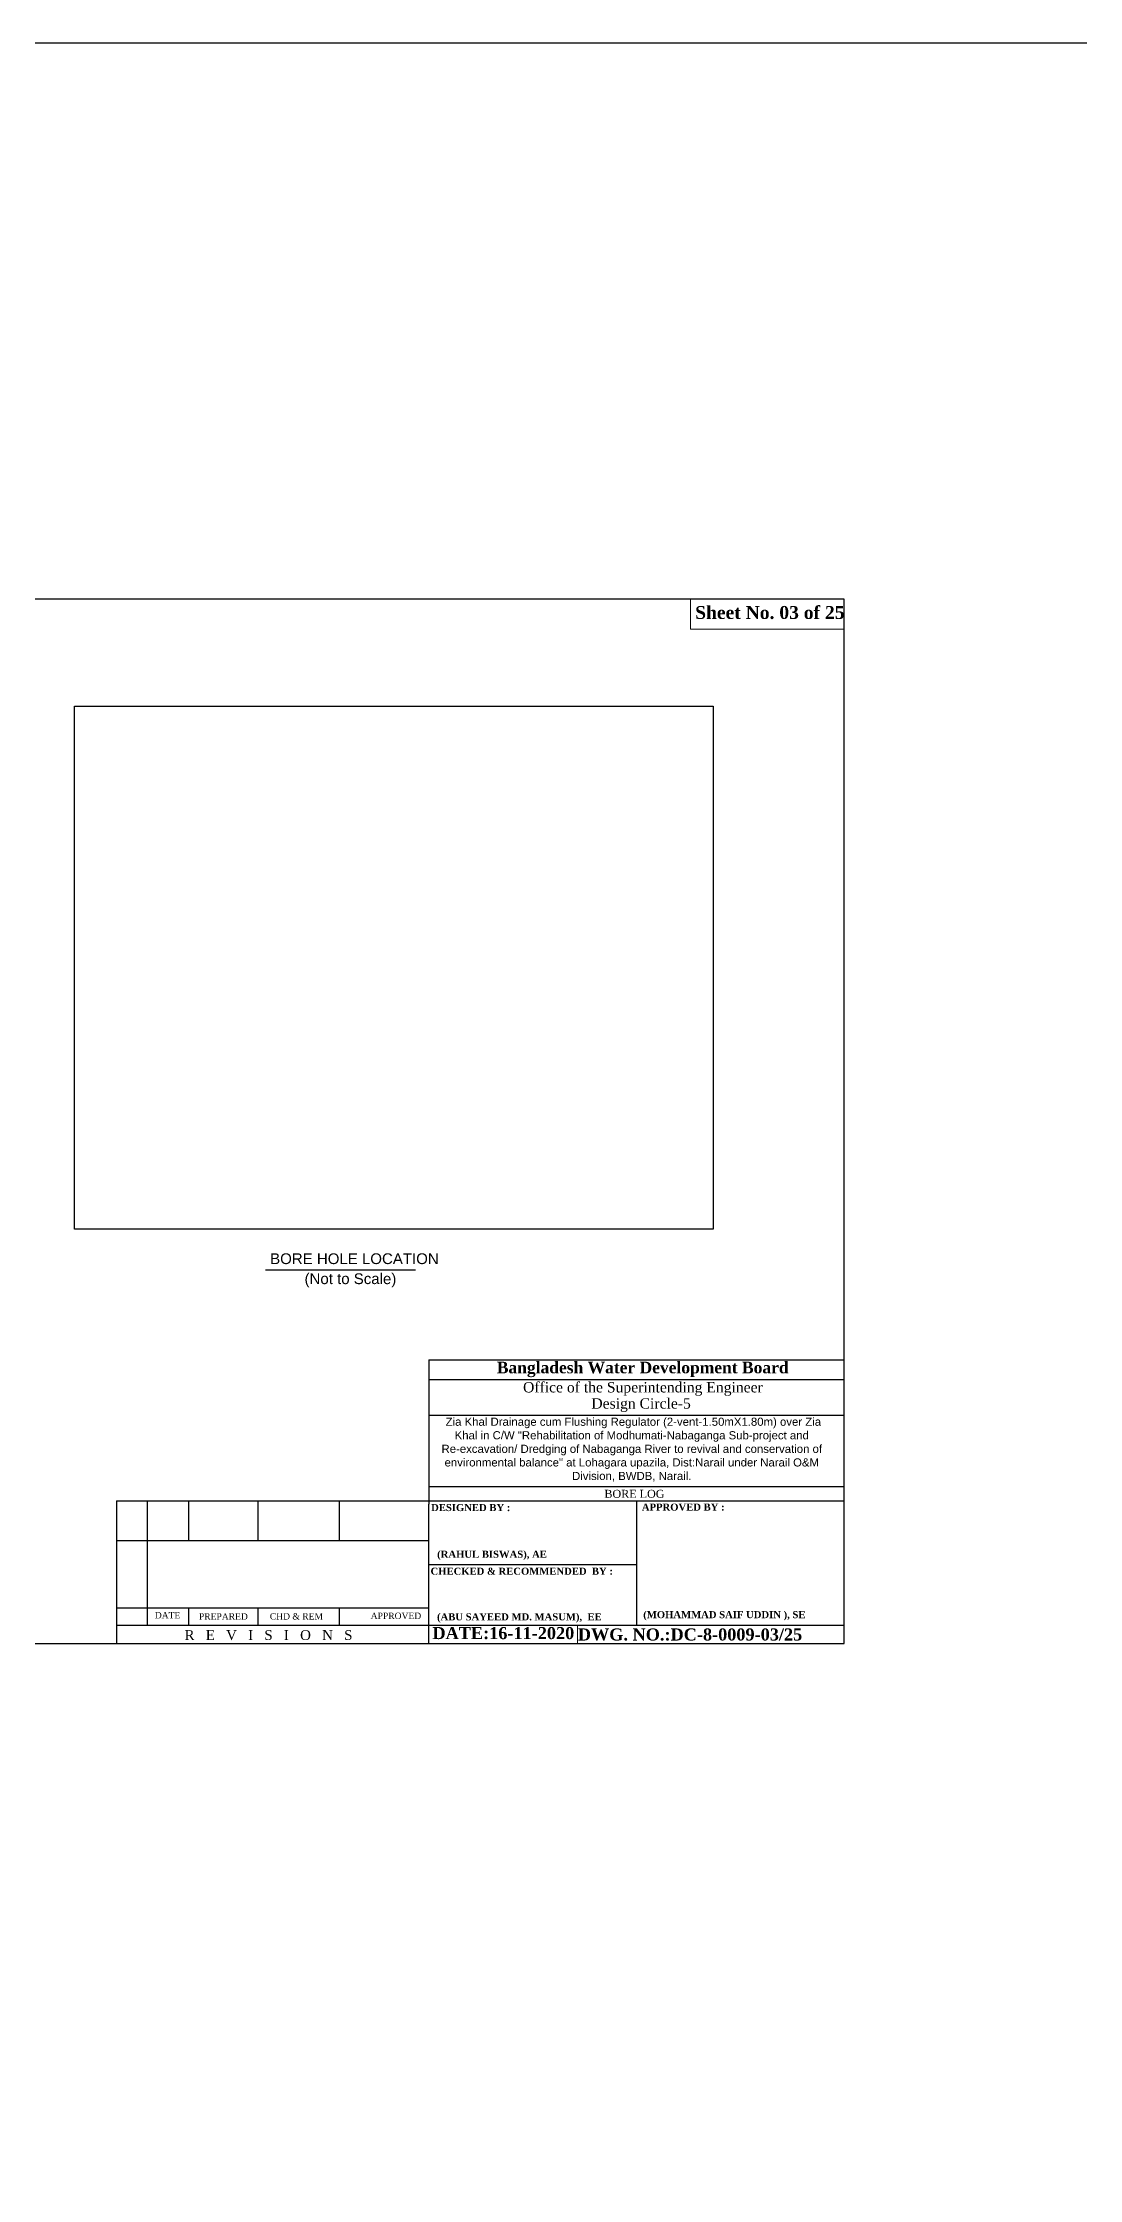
# Model space of a CAD drawing. Extents: x -358915 to 1258323, y -1585493 to -305611.
# Drawn here: x -32450 to 12112, y -1493592 to -1401691 of the extents above; entities that cross this region are included whole.
import ezdxf

# ---------------------------------------------------------------- set-up
doc = ezdxf.new("R2010")
doc.units = 0
doc.header["$LTSCALE"] = 300
doc.header["$MEASUREMENT"] = 0
doc.layers.add('Left Bank Profile', color=7, linetype='CONTINUOUS', lineweight=25)
doc.layers.add('LINE', color=7, linetype='CONTINUOUS')
doc.layers.add('TEXT', color=10, linetype='CONTINUOUS')
doc.styles.add('Arial', font='arial.ttf')
picture_1 = doc.add_image_def('image4.jpg', size_in_pixel=(2620, 2147))

msp = doc.modelspace()

# ---------------------------------------------------------------- linework, layer by layer
at = {"layer": 'Left Bank Profile'}
msp.add_lwpolyline([(-28690.1, -1470543.9), (2009.2, -1470543.9)], dxfattribs=at)
msp.add_lwpolyline([(-28690.1, -1470543.9), (2009.2, -1470543.9)], dxfattribs=at)
at = {"layer": 'LINE'}
for p, q in [((-15848.7, -1458338.7), (2009.2, -1458338.7)), ((-15848.7, -1458338.7), (-15848.7, -1464550.9)), ((-15848.7, -1459185.4), (2009.2, -1459185.4)), ((-15848.7, -1460731.9), (2009.2, -1460731.9)), ((-15848.7, -1463795.6), (2009.2, -1463795.6)), ((-29275.1, -1464408.9), (-16230.6, -1464408.9)), ((-29275.1, -1464408.9), (-29275.1, -1470543.9)), ((-28346.6, -1464408.9), (-15848.7, -1464408.9)), ((-27957.6, -1464408.9), (-27957.6, -1469751.4)), ((-27957.6, -1464408.9), (-27957.6, -1469751.4)), ((-27957.6, -1464408.9), (-27957.6, -1469751.4)), ((-27957.6, -1464408.9), (-27957.6, -1469751.4)), ((-26181.8, -1464408.9), (-26181.8, -1466122.3)), ((-23189.9, -1466122.3), (-23189.9, -1464408.8)), ((-19691.1, -1466122.3), (-19691.1, -1464408.9)), ((-15848.7, -1464408.9), (2009.2, -1464408.9)), ((-15848.7, -1470543.9), (-15848.7, -1464550.9)), ((-6919.7, -1464408.9), (-6919.7, -1469751.4)), ((-29275.1, -1466122.3), (-16230.6, -1466122.3)), ((-28346.6, -1466122.3), (-15848.7, -1466122.3)), ((-15848.7, -1467144.2), (-6919.7, -1467144.2)), ((-29275.1, -1469006.4), (-16230.6, -1469006.4)), ((-28346.6, -1469006.4), (-15848.7, -1469006.4)), ((-28346.6, -1469006.4), (-16230.6, -1469006.4)), ((-28346.6, -1469006.4), (-16230.6, -1469006.4)), ((-26181.8, -1469006.4), (-26181.8, -1469751.4)), ((-23189.9, -1469751.4), (-23189.9, -1469006.4)), ((-19691.1, -1469751.4), (-19691.1, -1469006.4)), ((-29275.1, -1469751.4), (-16230.6, -1469751.4)), ((-28346.6, -1469751.4), (-15848.7, -1469751.4)), ((-28346.6, -1469751.4), (-16230.6, -1469751.4)), ((-28346.6, -1469751.4), (-16230.6, -1469751.4)), ((-15848.7, -1469751.4), (2009.2, -1469751.4)), ((-12498.1, -1469751.4), (2009.2, -1469751.4)), ((-12498.1, -1469751.4), (2009.2, -1469751.4)), ((-12498.1, -1469751.4), (2009.2, -1469751.4))]:
    msp.add_line(p, q, dxfattribs=at)
at = {"layer": 'LINE', "lineweight": 9}
msp.add_line((2009.2, -1458338.7), (2009.2, -1470543.9), dxfattribs=at)
at = {"layer": 'LINE', "color": 7, "lineweight": 9}
for p, q in [((-9466.2, -1469751.4), (-9466.2, -1470543.9)), ((-15254.5, -1470543.9), (-29275.1, -1470543.9)), ((2009.2, -1470543.9), (-15254.5, -1470543.9)), ((-1674.8, -1470543.9), (-467.5, -1470543.9))]:
    msp.add_line(p, q, dxfattribs=at)
at = {"layer": 'LINE', "color": 3, "ltscale": 0.5}
msp.add_lwpolyline([(-358915.3, -1401691), (1178498.8, -1401691), (1178498.8, -1585492.7), (-358915.3, -1585492.7)], close=True, dxfattribs=at)
at = {"layer": 'LINE'}
msp.add_lwpolyline([(-61521.2, -1470543.9), (2009.2, -1470543.9), (2009.2, -1425618.7), (-61521.2, -1425618.7)], close=True, dxfattribs=at)
at = {"layer": 'LINE', "lineweight": 9}
msp.add_lwpolyline([(2009.2, -1425618.7), (-4600, -1425618.7), (-4600, -1426915.2), (2009.2, -1426915.2)], close=True, dxfattribs=at)
at = {"layer": 'TEXT', "color": 0, "linetype": 'ByBlock'}
msp.add_line((-22867.1, -1454472.8), (-16418.6, -1454472.8), dxfattribs=at)

# ---------------------------------------------------------------- texts
at = {"layer": 'LINE', "color": 7, "lineweight": 9}
for s, insert, char_height, width, attachment_point in [('{\\fTimes New Roman|b1|i0|c0|p18;Sheet No. 03 of 25}', (-4400.8, -1425920.1), 556.604, 19993.018, 1), ('{\\fTimes New Roman|b1|i0|c0|p18;Bangladesh Water Development Board}', (-12928, -1458427.1), 497.518, 17870.688, 1), ('{\\fTimes New Roman|b0|i0|c0|p18;Office of the Superintending Engineer}', (-11800.3, -1459301.9), 445.231, 15992.551, 1), ('{\\fTimes New Roman|b0|i0|c0|p18;Design Circle-5}', (-8863.4, -1459998.1), 445.231, 15992.551, 1), ('\\A1;{\\fArial|b0|i0|c0|p34; Zia Khal Drainage cum Flushing Regulator (2-vent-1.50mX1.80m) over Zia Khal in\\A0;\\C256; C/W "Rehabilitatio\\A1;\\C7;n of Modhumati-Nabaganga Sub-project and Re-excavation/ Dredging of\\C256; Nabaganga River to revival and conservation of environmental balance" at Lohagara upazila, Dist:Narail under Narail O&M Division, BWDB, Narail.}', (-7125.7, -1463580.1), 350, 16825.814, 8), ('{\\fTimes New Roman|b0|i0|c0|p18;BORE LOG}', (-7010.7, -1464285.6), 344.164, 14684.12, 8)]:
    msp.add_mtext(s, dxfattribs=dict(at, insert=insert, char_height=char_height, width=width, attachment_point=attachment_point))
at = {"layer": 'LINE', "color": 7, "lineweight": 9, "attachment_point": 1}
for s, insert, char_height in [('{\\fTimes New Roman|b1|i0|c0|p18;DESIGNED BY :}', (-15752.9, -1464547.6), 302.878), ('{\\fTimes New Roman|b1|i0|c0|p18;APPROVED BY :}', (-6693.4, -1464527.9), 302.878), ('{\\fTimes New Roman|b1|i0|c0|p18;\\C0;(RAHUL BISWAS), AE}', (-15492, -1466554.6), 302.878), ('{\\fTimes New Roman|b1|i0|c0|p18;CHECKED & RECOMMENDED  BY :}', (-15777.8, -1467284.8), 302.878), ('{\\fTimes New Roman|b0|i0|c0|p18;DATE }', (-27632.1, -1469194.6), 272.59), ('{\\fTimes New Roman|b0|i0|c0|p18;PREPARED\\fTimes New Roman|b1|i0|c0|p18; }', (-25736.6, -1469248.2), 272.59), ('{\\fTimes New Roman|b0|i0|c0|p18;CHD & REM }', (-22688.5, -1469242.4), 272.59), ('{\\fTimes New Roman|b0|i0|c0|p18;APPROVED}', (-18350.8, -1469219), 272.59), ('{\\fTimes New Roman|b1|i0|c0|p18;\\C0;(ABU SAYEED MD. MASUM),  EE  }', (-15499.3, -1469248.4), 302.878), ('{\\fTimes New Roman|b1|i0|c0|p18;\\C0;(MOHAMMAD SAIF UDDIN ), SE}', (-6633.1, -1469153.8), 302.878), ('{\\fTimes New Roman|b0|i0|c0|p18;R   E   V   I   S   I   O   N   S}', (-26353.7, -1469969), 425.922), ('{\\fTimes New Roman|b1|i0|c0|p18;DATE:16-11-2020}', (-15695.3, -1469839.8), 518.96), ('{\\fTimes New Roman|b0|i0|c0|p18; \\fTimes New Roman|b1|i0|c0|p18;DWG. NO.:DC-8-0009-03/25}', (-9639.6, -1469898.6), 518.96)]:
    msp.add_mtext(s, dxfattribs=dict(at, insert=insert, char_height=char_height))
at = {"layer": 'TEXT', "color": 0, "linetype": 'ByBlock', "style": 'Arial'}
for s, p in [('BORE HOLE LOCATION', (-22672.9, -1454226.2)), ('(Not to Scale)', (-21195, -1455086.5))]:
    msp.add_text(s, height=462.25, dxfattribs=at).set_placement(p)

# ---------------------------------------------------------------- pictures from other files: only their frames are drawn
at = {"layer": 'LINE', "color": 3, "ltscale": 0.5}
image = msp.add_image(picture_1, insert=(-31080.8, -1452720.7), size_in_units=(27452.2, 22496.1), dxfattribs=at)
image.dxf.flags = 7

doc.saveas('drawing.dxf')
